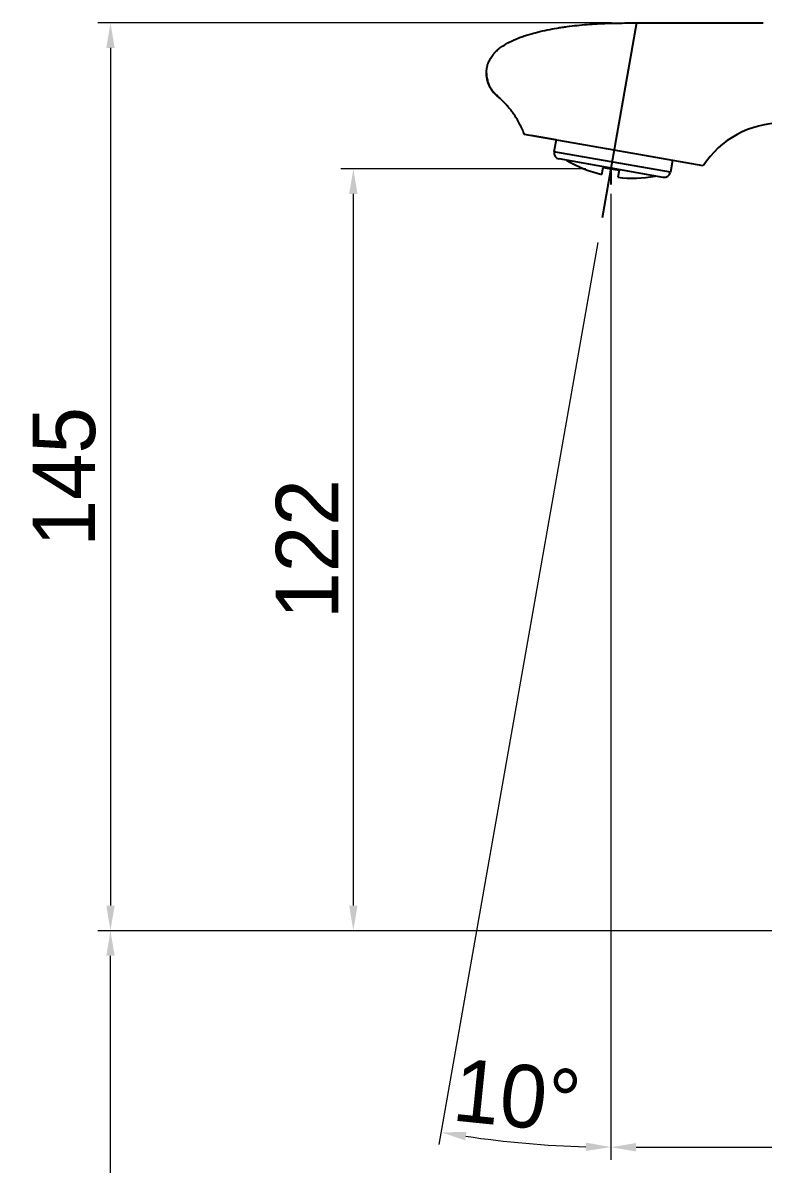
# Model space of a CAD drawing. Extents: x 0 to 790, y 0 to 579.
# Drawn here: x 314.5 to 432.9, y 220.8 to 403.1 of the extents above; entities that cross this region are included whole.
import ezdxf

# ---------------------------------------------------------------- set-up
doc = ezdxf.new("R2010")
doc.units = 0
doc.header["$LTSCALE"] = 10
doc.header["$MEASUREMENT"] = 0
doc.header["$PDMODE"] = 3
doc.header["$PDSIZE"] = -10
doc.linetypes.add('CENTER', pattern=[2, 1.25, -0.25, 0.25, -0.25])
doc.layers.get('0').update_dxf_attribs({"linetype": 'CONTINUOUS'})
doc.layers.get('DEFPOINTS').update_dxf_attribs({"linetype": 'CONTINUOUS'})
doc.layers.add('1', color=7, linetype='CONTINUOUS')
doc.layers.add('치수선', color=7, linetype='CONTINUOUS', lineweight=20)
doc.styles.add('Daelim Dimension', font='')
doc.styles.get('Daelim Dimension').set_extended_font_data('나눔고딕')
doc.dimstyles.new('DEFAULT', dxfattribs={"dimscale": 2, "dimtxt": 2, "dimasz": 2, "dimexe": 0, "dimexo": 2, "dimgap": 1, "dimtad": 1, "dimdec": 0, "dimzin": 9, "dimdsep": 46, "dimtxsty": 'Daelim Dimension', "dimcen": 0.5, "dimclrd": 5, "dimclre": 5, "dimclrt": 256, "dimadec": 1, "dimazin": 0, "dimtfac": 1, "dimtdec": 0, "dimtix": 1, "dimtmove": 0, "dimatfit": 3, "dimfxl": 1, "dimtolj": 1, "dimtzin": 1, "dimlwd": 9, "dimlwe": 9, "dimarcsym": 0})

# ---------------------------------------------------------------- blocks, each defined once
blk = doc.blocks.new('*D2')
at = {"color": 5, "lineweight": 9, "ltscale": 0.5, "transparency": 16777216}
for p, q in [((408.55, 375.74), (408.55, 221.46)), ((531.14, 254.05), (531.14, 221.46)), ((412.55, 223.46), (527.14, 223.46))]:
    blk.add_line(p, q, dxfattribs=at)
at = {"color": 5, "ltscale": 0.5, "transparency": 16777216}
for points in [[(412.55, 224.13), (412.55, 222.79), (408.55, 223.46)], [(527.14, 224.13), (527.14, 222.79), (531.14, 223.46)]]:
    blk.add_solid(points, dxfattribs=at)
at = {"layer": 'DEFPOINTS', "color": 0, "ltscale": 0.5, "transparency": 16777216}
for p in [(408.55, 379.74), (531.14, 258.05), (531.14, 223.46)]:
    blk.add_point(p, dxfattribs=at)
at = {"color": 7, "ltscale": 0.5, "transparency": 16777216, "insert": (469.85, 230.91), "char_height": 10, "attachment_point": 5, "style": 'Daelim Dimension'}
blk.add_mtext('\\A1;123', dxfattribs=at)
blk = doc.blocks.new('*D3')
at = {"color": 5, "lineweight": 9, "ltscale": 0.5, "transparency": 16777216}
for p, q in [((404.55, 379.74), (365.37, 379.74)), ((367.37, 262.05), (367.37, 375.74)), ((504.64, 258.05), (365.37, 258.05))]:
    blk.add_line(p, q, dxfattribs=at)
at = {"color": 5, "ltscale": 0.5, "transparency": 16777216}
for points in [[(366.7, 375.74), (368.04, 375.74), (367.37, 379.74)], [(366.7, 262.05), (368.04, 262.05), (367.37, 258.05)]]:
    blk.add_solid(points, dxfattribs=at)
at = {"layer": 'DEFPOINTS', "color": 0, "ltscale": 0.5, "transparency": 16777216}
for p in [(367.37, 379.74), (408.55, 379.74), (508.64, 258.05)]:
    blk.add_point(p, dxfattribs=at)
at = {"color": 7, "ltscale": 0.5, "transparency": 16777216, "insert": (359.98, 319.01), "char_height": 10, "attachment_point": 5, "rotation": 90, "style": 'Daelim Dimension'}
blk.add_mtext('\\A1;122', dxfattribs=at)
blk = doc.blocks.new('*D4')
at = {"color": 5, "lineweight": 9, "ltscale": 0.5, "transparency": 16777216}
for p, q in [((408.55, 373.26), (408.55, 221.49)), ((406.45, 367.96), (381.05, 223.89))]:
    blk.add_line(p, q, dxfattribs=at)
blk.add_arc((408.55, 379.86), 156.37, 261.4656, 268.5344, dxfattribs=at)
at = {"color": 5, "ltscale": 0.5, "transparency": 16777216}
for points in [[(385.24, 224.56), (385.45, 225.88), (381.4, 225.86)], [(404.56, 224.2), (404.54, 222.87), (408.55, 223.49)]]:
    blk.add_solid(points, dxfattribs=at)
at = {"layer": 'DEFPOINTS', "color": 0, "ltscale": 0.5, "transparency": 16777216}
for p in [(412.65, 403.08), (408.55, 379.74), (408.55, 377.26), (407.15, 371.9), (399.46, 223.75)]:
    blk.add_point(p, dxfattribs=at)
at = {"color": 7, "ltscale": 0.5, "transparency": 16777216, "insert": (393.54, 231.65), "char_height": 10, "attachment_point": 5, "rotation": 354.2159, "style": 'Daelim Dimension'}
blk.add_mtext('\\A1;10%%D', dxfattribs=at)
blk = doc.blocks.new('*D6')
at = {"color": 5, "lineweight": 9, "ltscale": 0.5, "transparency": 16777216}
for p, q in [((390.21, 258.05), (326.55, 258.05)), ((328.55, 82.14), (328.55, 254.05)), ((488.36, 78.14), (326.55, 78.14))]:
    blk.add_line(p, q, dxfattribs=at)
at = {"color": 5, "ltscale": 0.5, "transparency": 16777216}
for points in [[(327.89, 254.05), (329.22, 254.05), (328.55, 258.05)], [(327.89, 82.14), (329.22, 82.14), (328.55, 78.14)]]:
    blk.add_solid(points, dxfattribs=at)
at = {"layer": 'DEFPOINTS', "color": 0, "ltscale": 0.5, "transparency": 16777216}
for p in [(328.55, 258.05), (394.21, 258.05), (492.36, 78.14)]:
    blk.add_point(p, dxfattribs=at)
at = {"color": 7, "ltscale": 0.5, "transparency": 16777216, "insert": (321.1, 168.1), "char_height": 10, "attachment_point": 5, "rotation": 90, "style": 'Daelim Dimension'}
blk.add_mtext('\\A1;370', dxfattribs=at)
blk = doc.blocks.new('*D1')
at = {"color": 5, "lineweight": 9, "ltscale": 0.5, "transparency": 16777216}
for p, q in [((408.65, 403.08), (326.55, 403.08)), ((328.55, 399.08), (328.55, 262.05)), ((418.44, 258.05), (326.55, 258.05))]:
    blk.add_line(p, q, dxfattribs=at)
at = {"color": 5, "ltscale": 0.5, "transparency": 16777216}
for points in [[(327.89, 399.08), (329.22, 399.08), (328.55, 403.08)], [(327.89, 262.05), (329.22, 262.05), (328.55, 258.05)]]:
    blk.add_solid(points, dxfattribs=at)
at = {"layer": 'DEFPOINTS', "color": 0, "ltscale": 0.5, "transparency": 16777216}
for p in [(412.65, 403.08), (328.55, 258.05), (422.44, 258.05)]:
    blk.add_point(p, dxfattribs=at)
at = {"color": 7, "ltscale": 0.5, "transparency": 16777216, "insert": (321.17, 330.56), "char_height": 10, "attachment_point": 5, "rotation": 90, "style": 'Daelim Dimension'}
blk.add_mtext('\\A1;145', dxfattribs=at)

msp = doc.modelspace()

# ---------------------------------------------------------------- linework, layer by layer
at = {"layer": '1', "color": 1, "linetype": 'CENTER', "lineweight": -3, "ltscale": 10}
msp.add_line((412.65, 403.08), (407.15, 371.9), dxfattribs=at)
at = {"layer": '1', "color": 7, "linetype": 'Continuous', "lineweight": -3}
for p, q in [((411.16, 403.05), (432.88, 403.05)), ((409.06, 382.73), (394.71, 385.26)), ((399.77, 384.37), (395.78, 385.07)), ((422.37, 380.38), (409.06, 382.73)), ((423.27, 380.22), (422.37, 380.38))]:
    msp.add_line(p, q, dxfattribs=at)
at = {"layer": '1', "color": 7, "linetype": 'Continuous'}
for p, q in [((399.77, 384.37), (399.44, 382.49)), ((416.9, 378.39), (400.25, 381.33)), ((418.39, 381.09), (418.05, 379.21)), ((407.08, 378.85), (407.28, 379.98)), ((409.84, 379.53), (409.64, 378.4))]:
    msp.add_line(p, q, dxfattribs=at)
at = {"layer": '1', "color": 9, "linetype": 'Continuous'}
msp.add_line((418.05, 379.21), (399.44, 382.49), dxfattribs=at)
at = {"layer": '1', "color": 7, "linetype": 'Continuous', "lineweight": -3}
msp.add_arc((435.85, 372.05), 15, 90, 146.989, dxfattribs=at)
at = {"layer": '1', "color": 7, "linetype": 'Continuous'}
for centre, radius, start, end in [((400.43, 382.31), 1, 170, 260), ((411.96, 399.07), 20.8, 239.8635, 256.4167), ((415.5, 419.12), 39.99, 258.1372, 261.8628), ((411.96, 399.07), 20.8, 263.5833, 280.1365), ((417.07, 379.38), 1, 260, 350)]:
    msp.add_arc(centre, radius, start, end, dxfattribs=at)
at = {"layer": '1', "color": 7, "linetype": 'Continuous', "lineweight": -3}
for points, knots in [([(388.66, 395.05), (388.66, 395.06), (388.66, 395.06), (388.66, 395.07), (388.66, 395.08), (388.66, 395.11), (388.66, 395.17), (388.67, 395.29), (388.67, 395.39), (388.69, 395.59), (388.7, 395.72), (388.75, 395.99), (388.78, 396.12), (388.83, 396.32), (388.85, 396.38), (388.88, 396.48), (388.89, 396.51), (388.91, 396.57), (388.92, 396.61), (388.98, 396.77), (389.03, 396.89), (389.15, 397.13), (389.27, 397.37), (389.48, 397.7), (389.65, 397.92), (389.77, 398.07), (389.82, 398.12), (389.91, 398.23), (389.95, 398.28), (390.09, 398.42), (390.19, 398.52), (390.48, 398.79), (390.69, 398.97), (391.01, 399.21), (391.12, 399.28), (391.29, 399.4), (391.34, 399.44), (391.46, 399.51), (391.51, 399.55), (391.8, 399.72), (392.03, 399.85), (392.74, 400.22), (393.23, 400.44), (393.98, 400.73), (394.35, 400.87), (394.74, 401), (394.99, 401.08), (395.12, 401.12), (395.76, 401.32), (396.28, 401.46), (397.32, 401.72), (397.84, 401.84), (398.89, 402.05), (399.41, 402.15), (400.21, 402.29), (400.47, 402.33), (401, 402.41), (401.27, 402.44), (402.6, 402.62), (403.66, 402.73), (405.27, 402.86), (405.8, 402.89), (406.87, 402.95), (407.41, 402.98), (409.02, 403.04), (410.09, 403.05), (411.16, 403.05)], [0, 0, 0, 0, 0.000488, 0.000488, 0.000977, 0.001953, 0.003906, 0.007812, 0.015625, 0.015625, 0.03125, 0.03125, 0.046875, 0.046875, 0.054687, 0.054687, 0.058594, 0.058594, 0.0625, 0.0625, 0.078125, 0.078125, 0.09375, 0.109375, 0.125, 0.125, 0.132812, 0.132812, 0.140625, 0.140625, 0.15625, 0.15625, 0.1875, 0.1875, 0.203125, 0.203125, 0.210938, 0.210938, 0.21875, 0.21875, 0.25, 0.25, 0.3125, 0.3125, 0.34375, 0.359375, 0.359375, 0.375, 0.375, 0.4375, 0.4375, 0.5, 0.5, 0.5625, 0.5625, 0.59375, 0.59375, 0.625, 0.625, 0.75, 0.75, 0.8125, 0.8125, 0.875, 0.875, 1, 1, 1, 1]), ([(388.66, 395.05), (388.65, 394.74), (388.71, 394.17), (388.92, 393.38), (389.18, 392.8), (389.55, 392.2), (389.99, 391.69), (390.37, 391.36), (390.49, 391.27)], [0, 0, 0, 0, 0.251773, 0.44828, 0.593156, 0.692768, 0.911173, 1, 1, 1, 1]), ([(390.49, 391.31), (390.35, 391.43), (390.22, 391.55), (389.97, 391.81), (389.85, 391.94), (389.62, 392.22), (389.52, 392.36), (389.39, 392.55), (389.37, 392.58), (389.32, 392.66), (389.3, 392.7), (389.23, 392.82), (389.19, 392.9), (389.07, 393.14), (389, 393.3), (388.87, 393.63), (388.82, 393.81), (388.77, 394.02), (388.76, 394.07), (388.74, 394.16), (388.74, 394.2), (388.71, 394.33), (388.69, 394.51), (388.67, 394.69), (388.67, 394.83), (388.66, 394.89), (388.66, 394.97), (388.66, 395.01), (388.66, 395.03), (388.66, 395.04), (388.66, 395.05), (388.66, 395.05), (388.66, 395.05)], [0, 0, 0, 0, 0.125, 0.125, 0.25, 0.25, 0.375, 0.375, 0.40625, 0.40625, 0.4375, 0.4375, 0.5, 0.5, 0.625, 0.625, 0.75, 0.75, 0.78125, 0.78125, 0.8125, 0.8125, 0.875, 0.9375, 0.9375, 0.96875, 0.984375, 0.992187, 0.996094, 0.998047, 0.998047, 1, 1, 1, 1]), ([(390.47, 391.27), (390.47, 391.27), (390.47, 391.27), (390.46, 391.28), (390.46, 391.28), (390.46, 391.29), (390.45, 391.29), (390.45, 391.3), (390.45, 391.31), (390.46, 391.31), (390.46, 391.31), (390.47, 391.31), (390.47, 391.32), (390.48, 391.32), (390.48, 391.31), (390.48, 391.31), (390.48, 391.31), (390.49, 391.31), (390.49, 391.31)], [0, 0, 0, 0, 0.040992, 0.040992, 0.154861, 0.154861, 0.268729, 0.268729, 0.496467, 0.496467, 0.610335, 0.610335, 0.724204, 0.838073, 0.838073, 0.951942, 0.951942, 1, 1, 1, 1]), ([(390.46, 391.29), (390.53, 391.23), (390.66, 391.13), (390.79, 391.02), (390.85, 390.96)], [0, 0, 0, 0, 0.529805, 1, 1, 1, 1]), ([(394.71, 385.26), (394.6, 385.55), (394.36, 386.13), (393.95, 386.96), (393.5, 387.77), (392.99, 388.55), (392.62, 389.04), (392.38, 389.35), (392.33, 389.41), (392.23, 389.53), (392.18, 389.59), (392.03, 389.77), (391.93, 389.89), (391.61, 390.24), (391.18, 390.69), (390.72, 391.11), (390.49, 391.31)], [0, 0, 0, 0, 0.125, 0.25, 0.375, 0.5, 0.625, 0.625, 0.65625, 0.65625, 0.6875, 0.6875, 0.75, 0.75, 0.875, 1, 1, 1, 1])]:
    msp.add_open_spline(points, degree=3, knots=knots, dxfattribs=at)
at = {"layer": '치수선', "color": 7, "lineweight": -3}
msp.add_line((408.55, 379.74), (408.55, 377.26), dxfattribs=at)

# ---------------------------------------------------------------- dimensions: what is measured, and where the dimension line sits
at = {"color": 5, "ltscale": 0.5}
dim = msp.add_linear_dim(base=(328.55, 258.05), p1=(412.65, 403.08), p2=(422.44, 258.05), angle=90, dimstyle='DEFAULT', override={"dimtxt": 5, "dimexe": 1, "dimdec": 0, "dimclrd": 5, "dimclre": 5, "dimclrt": 7}, dxfattribs=at)
dim.commit()
dim.dimension.update_dxf_attribs({"geometry": '*D1', "text_midpoint": (321.17, 330.56)})
dim = msp.add_angular_dim_2l(base=(399.46, 223.75), line1=((408.55, 379.74), (408.55, 377.26)), line2=((412.65, 403.08), (407.15, 371.9)), text='10%%D', dimstyle='DEFAULT', override={"dimtxt": 5, "dimexe": 1, "dimdec": 0, "dimclrd": 5, "dimclre": 5, "dimclrt": 7}, dxfattribs=at)
dim.commit()
dim.dimension.update_dxf_attribs({"geometry": '*D4', "text_midpoint": (392.79, 224.28), "dimtype": 130})
dim = msp.add_linear_dim(base=(367.37, 379.74), p1=(508.64, 258.05), p2=(408.55, 379.74), angle=90, dimstyle='DEFAULT', override={"dimtxt": 5, "dimexe": 1, "dimdec": 0, "dimclrd": 5, "dimclre": 5, "dimclrt": 7}, dxfattribs=at)
dim.commit()
dim.dimension.update_dxf_attribs({"geometry": '*D3', "text_midpoint": (367.37, 319.01), "dimtype": 128})
dim = msp.add_linear_dim(base=(531.14, 223.46), p1=(408.55, 379.74), p2=(531.14, 258.05), dimstyle='DEFAULT', override={"dimtxt": 5, "dimexe": 1, "dimdec": 0, "dimclrd": 5, "dimclre": 5, "dimclrt": 7}, dxfattribs=at)
dim.commit()
dim.dimension.update_dxf_attribs({"geometry": '*D2', "text_midpoint": (469.85, 230.91)})
dim = msp.add_linear_dim(base=(328.55, 258.05), p1=(492.36, 78.14), p2=(394.21, 258.05), angle=90, text='370', dimstyle='DEFAULT', override={"dimtxt": 5, "dimexe": 1, "dimdec": 0, "dimclrd": 5, "dimclre": 5, "dimclrt": 7}, dxfattribs=at)
dim.commit()
dim.dimension.update_dxf_attribs({"geometry": '*D6', "text_midpoint": (321.1, 168.1)})

doc.saveas('drawing.dxf')
